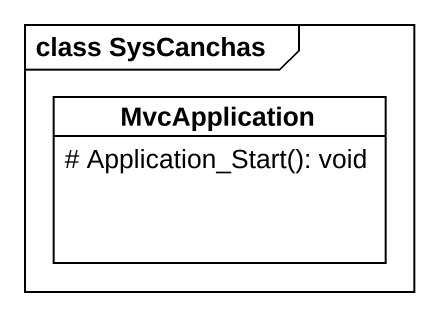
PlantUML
@startuml
mainframe class SysCanchas
hide circle
hide empty members
skinparam classAttributeIconSize 0
class MvcApplication {
  # Application_Start(): void
}
@enduml
